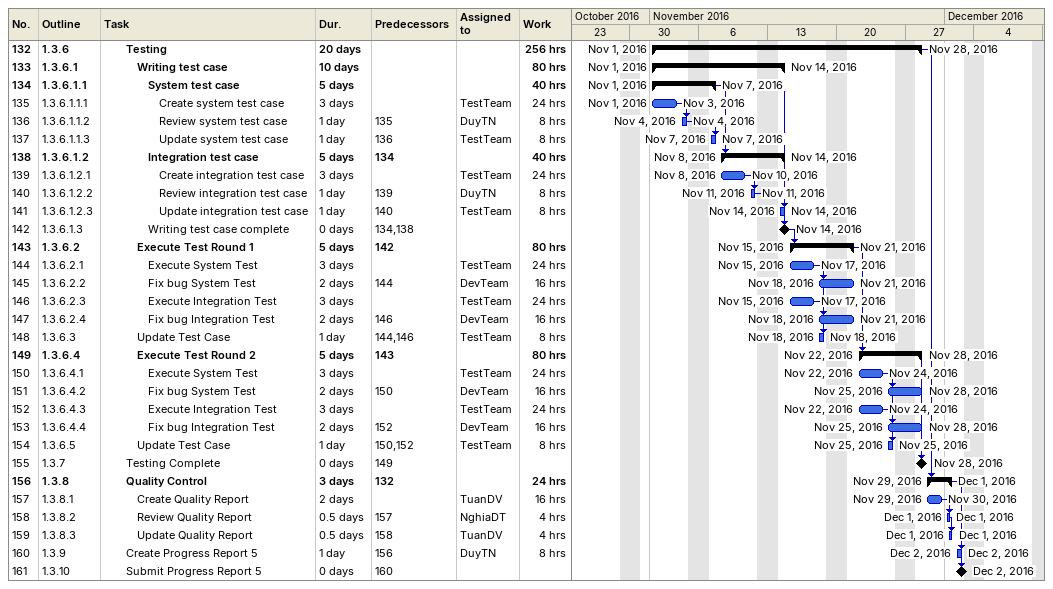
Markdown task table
| ID | WBS | Task | Duration | Start | Finish | Predecessors | Resources | Work (h) |
|---|---|---|---|---|---|---|---|---|
| 132 | 1.3.6 | **Testing** | 20d | 2016-11-01 | 2016-11-28 |  |  | 256 |
| 133 | 1.3.6.1 | **Writing test case** | 10d | 2016-11-01 | 2016-11-14 |  |  | 80 |
| 134 | 1.3.6.1.1 | **System test case** | 5d | 2016-11-01 | 2016-11-07 |  |  | 40 |
| 135 | 1.3.6.1.1.1 | Create system test case | 3d | 2016-11-01 | 2016-11-03 |  | TestTeam | 24 |
| 136 | 1.3.6.1.1.2 | Review system test case | 1d | 2016-11-04 | 2016-11-04 | 135 | DuyTN | 8 |
| 137 | 1.3.6.1.1.3 | Update system test case | 1d | 2016-11-07 | 2016-11-07 | 136 | TestTeam | 8 |
| 138 | 1.3.6.1.2 | **Integration test case** | 5d | 2016-11-08 | 2016-11-14 | 134 |  | 40 |
| 139 | 1.3.6.1.2.1 | Create integration test case | 3d | 2016-11-08 | 2016-11-10 |  | TestTeam | 24 |
| 140 | 1.3.6.1.2.2 | Review integration test case | 1d | 2016-11-11 | 2016-11-11 | 139 | DuyTN | 8 |
| 141 | 1.3.6.1.2.3 | Update integration test case | 1d | 2016-11-14 | 2016-11-14 | 140 | TestTeam | 8 |
| 142 | 1.3.6.1.3 | Writing test case complete | 0d | 2016-11-14 | 2016-11-14 | 134, 138 |  |  |
| 143 | 1.3.6.2 | **Execute Test Round 1** | 5d | 2016-11-15 | 2016-11-21 | 142 |  | 80 |
| 144 | 1.3.6.2.1 | Execute System Test | 3d | 2016-11-15 | 2016-11-17 |  | TestTeam | 24 |
| 145 | 1.3.6.2.2 | Fix bug System Test | 2d | 2016-11-18 | 2016-11-21 | 144 | DevTeam | 16 |
| 146 | 1.3.6.2.3 | Execute Integration Test | 3d | 2016-11-15 | 2016-11-17 |  | TestTeam | 24 |
| 147 | 1.3.6.2.4 | Fix bug Integration Test | 2d | 2016-11-18 | 2016-11-21 | 146 | DevTeam | 16 |
| 148 | 1.3.6.3 | Update Test Case | 1d | 2016-11-18 | 2016-11-18 | 144, 146 | TestTeam | 8 |
| 149 | 1.3.6.4 | **Execute Test Round 2** | 5d | 2016-11-22 | 2016-11-28 | 143 |  | 80 |
| 150 | 1.3.6.4.1 | Execute System Test | 3d | 2016-11-22 | 2016-11-24 |  | TestTeam | 24 |
| 151 | 1.3.6.4.2 | Fix bug System Test | 2d | 2016-11-25 | 2016-11-28 | 150 | DevTeam | 16 |
| 152 | 1.3.6.4.3 | Execute Integration Test | 3d | 2016-11-22 | 2016-11-24 |  | TestTeam | 24 |
| 153 | 1.3.6.4.4 | Fix bug Integration Test | 2d | 2016-11-25 | 2016-11-28 | 152 | DevTeam | 16 |
| 154 | 1.3.6.5 | Update Test Case | 1d | 2016-11-25 | 2016-11-25 | 150, 152 | TestTeam | 8 |
| 155 | 1.3.7 | Testing Complete | 0d | 2016-11-28 | 2016-11-28 | 149 |  |  |
| 156 | 1.3.8 | **Quality Control** | 3d | 2016-11-29 | 2016-12-01 | 132 |  | 24 |
| 157 | 1.3.8.1 | Create Quality Report | 2d | 2016-11-29 | 2016-11-30 |  | TuanDV | 16 |
| 158 | 1.3.8.2 | Review Quality Report | 0.5d | 2016-12-01 | 2016-12-01 | 157 | NghiaDT | 4 |
| 159 | 1.3.8.3 | Update Quality Report | 0.5d | 2016-12-01 | 2016-12-01 | 158 | TuanDV | 4 |
| 160 | 1.3.9 | Create Progress Report 5 | 1d | 2016-12-02 | 2016-12-02 | 156 | DuyTN | 8 |
| 161 | 1.3.10 | Submit Progress Report 5 | 0d | 2016-12-02 | 2016-12-02 | 160 |  |  |
